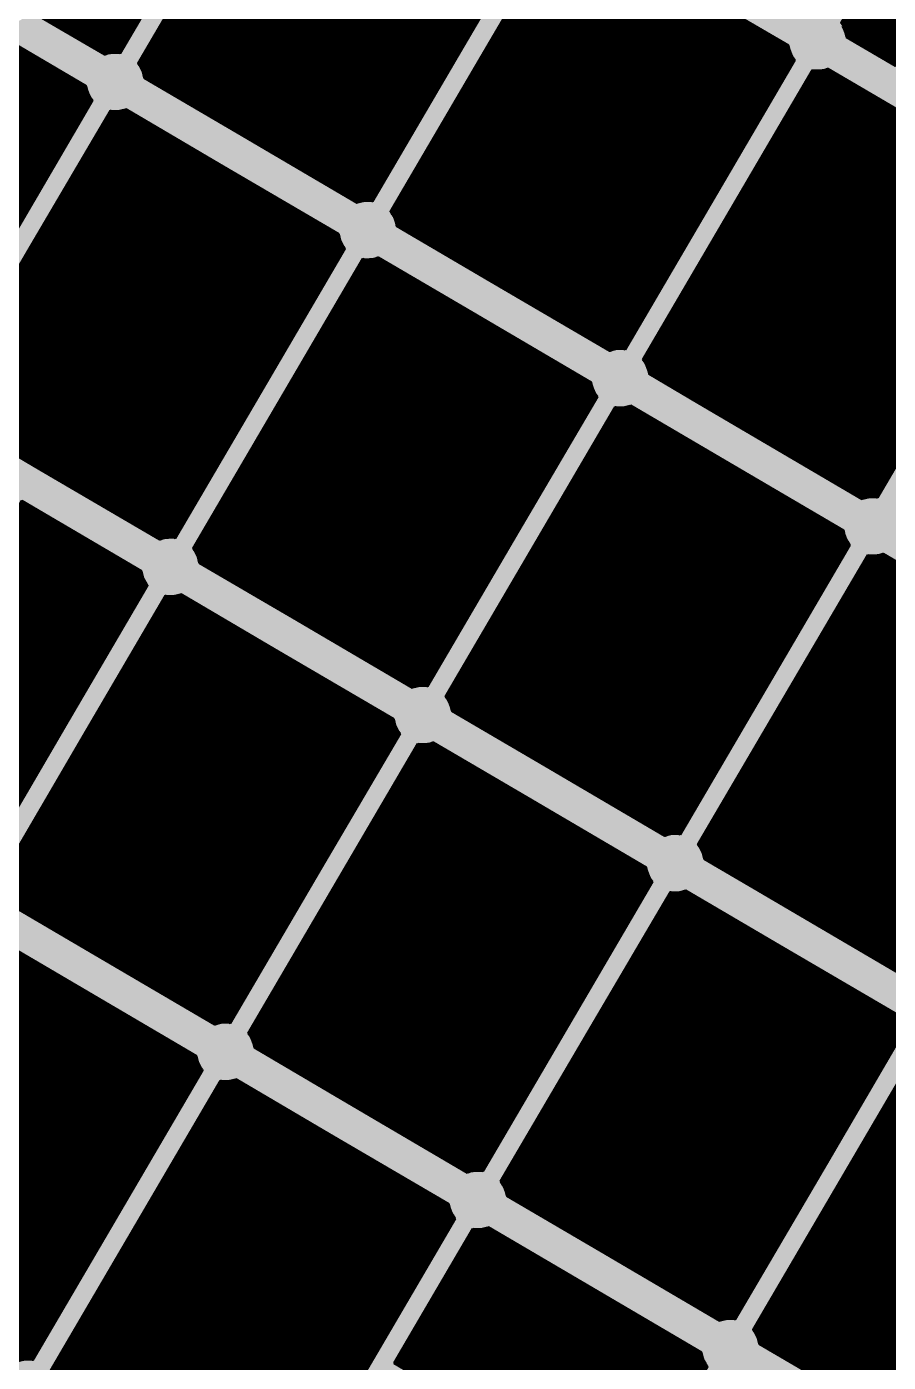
# Model space of a CAD drawing. Header units: metres. Extents: x 729569 to 733474, y 1423763 to 1426173.
# Drawn here: x 730063 to 730417, y 1424503 to 1425051 of the extents above; entities that cross this region are included whole.
import ezdxf

# ---------------------------------------------------------------- set-up
doc = ezdxf.new("R2010")
doc.units = ezdxf.units.M
for name, color, linetype in [('BOUNDARY', 7, 'Continuous'), ('GREEN_AREA', 7, 'Continuous'), ('PARCEL_BORDER', 7, 'Continuous'), ('PARCEL_L', 7, 'Continuous'), ('PARCEL_M', 7, 'Continuous')]:
    doc.layers.add(name, color=color, linetype=linetype)

msp = doc.modelspace()

# ---------------------------------------------------------------- hatches: boundary and pattern name
at = {"layer": 'BOUNDARY', "true_color": 0xdcdcdc}
h = msp.add_hatch(dxfattribs=at)
h.set_pattern_fill('SOLID')
h.paths.add_polyline_path([(731147.16, 1424721.86), (731256.16, 1424608.75), (731244.45, 1424320.13), (731216.28, 1423762.84), (731085.59, 1423834.2), (731085.45, 1423834.27), (731029.37, 1423862.74), (731029.22, 1423862.81), (730813.25, 1423963.61), (730747.11, 1423994.49), (730747.07, 1423994.51), (730733.5, 1424000.7), (730660.17, 1424039.15), (730617.42, 1424061.56), (730529.44, 1424109.24), (730310.18, 1424230.03), (730192.73, 1424303.57), (730172.54, 1424316.68), (730172.45, 1424316.74), (729875.07, 1424500.8), (729806.43, 1424543.45), (729687.49, 1424617.38), (729569.32, 1424690.82), (729612.42, 1424741.31), (729675.47, 1424785.2), (729675.56, 1424785.27), (729762.88, 1424849.07), (729816.98, 1424888.6), (729996.73, 1425019.9), (730119.82, 1425084.44), (730120.07, 1425084.58), (730266.65, 1425172.21), (730267.07, 1425172.49), (730267.45, 1425172.81), (730267.81, 1425173.17), (730268.12, 1425173.56), (730268.4, 1425173.98), (730268.63, 1425174.42), (730359.38, 1425372.62), (730359.55, 1425373.05), (730359.68, 1425373.49), (730359.77, 1425373.93), (730395.3, 1425601.1), (730395.35, 1425601.52), (730395.36, 1425601.94), (730395.34, 1425602.37), (730390.26, 1425652.75), (730458.22, 1425806.03), (730647.82, 1425710.72), (730656.83, 1425706.19), (730670.25, 1425699.44), (730680.5, 1425694.29), (730680.96, 1425694.09), (730681.44, 1425693.93), (730681.93, 1425693.82), (730682.43, 1425693.77), (730682.94, 1425693.76), (730683.44, 1425693.81), (730683.94, 1425693.9), (730684.42, 1425694.05), (730684.89, 1425694.24), (730685.33, 1425694.48), (730685.75, 1425694.77), (730686.14, 1425695.09), (730686.49, 1425695.45), (730686.81, 1425695.85), (730687.08, 1425696.27), (730728.18, 1425768.01), (730728.19, 1425768.02), (730769.13, 1425840.14), (730805.64, 1425904.46), (731213.98, 1425663.18), (731130.61, 1425526.56), (731130.37, 1425526.13), (731130.18, 1425525.67), (731130.04, 1425525.2), (731129.94, 1425524.72), (731129.89, 1425524.23), (731129.88, 1425523.74), (731129.93, 1425523.25), (731130.02, 1425522.76), (731130.16, 1425522.29), (731130.35, 1425521.83), (731130.58, 1425521.4), (731130.85, 1425520.99), (731131.17, 1425520.61), (731131.51, 1425520.26), (731131.9, 1425519.94), (731132.31, 1425519.67), (731180.61, 1425490.69), (731133.33, 1425350.71), (731133.22, 1425350.34), (731133.14, 1425349.98), (731105.49, 1425193.29), (731092.66, 1425120.94), (731092.59, 1425120.23), (731084.29, 1424870.04), (731084.29, 1424869.91), (731083.66, 1424789.99), (731083.68, 1424789.51), (731083.74, 1424789.03), (731083.86, 1424788.56), (731084.01, 1424788.11), (731084.21, 1424787.67), (731084.46, 1424787.25), (731084.74, 1424786.85), (731085.05, 1424786.49), (731147.16, 1424721.86), (731147.16, 1424721.86)])
at = {"layer": 'GREEN_AREA', "true_color": 0x96c896}
h = msp.add_hatch(dxfattribs=at)
h.set_pattern_fill('SOLID')
h.paths.add_polyline_path([(730468.05, 1425170.76), (730469.22, 1425170.77), (730470.39, 1425170.9), (730471.55, 1425171.14), (730472.67, 1425171.49), (730472.8, 1425171.55), (730560.17, 1425120.32), (730560.18, 1425120.18), (730560.43, 1425119.03), (730560.78, 1425117.9), (730561.24, 1425116.82), (730561.8, 1425115.79), (730562.47, 1425114.81), (730562.7, 1425114.53), (730539.91, 1425075.66), (730468.19, 1425117.71), (730419.52, 1425034.7), (730399.46, 1425046.46), (730399.44, 1425046.6), (730399.2, 1425047.76), (730398.85, 1425048.88), (730398.39, 1425049.96), (730397.82, 1425051), (730397.16, 1425051.97), (730396.93, 1425052.25), (730466.52, 1425170.93), (730466.87, 1425170.86), (730468.05, 1425170.76)])
h = msp.add_hatch(dxfattribs=at)
h.set_pattern_fill('SOLID')
h.paths.add_polyline_path([(730120.07, 1425084.58), (730132, 1425091.71), (730101.63, 1425039.92), (730101.27, 1425039.99), (730100.1, 1425040.09), (730098.92, 1425040.08), (730097.75, 1425039.95), (730096.6, 1425039.71), (730095.47, 1425039.36), (730095.35, 1425039.3), (730066.26, 1425056.36), (730119.82, 1425084.44), (730120.07, 1425084.58)])
h = msp.add_hatch(dxfattribs=at)
h.set_pattern_fill('SOLID')
h.paths.add_polyline_path([(730318.53, 1424908.44), (730318.51, 1424908.58), (730318.27, 1424909.73), (730317.92, 1424910.86), (730317.46, 1424911.94), (730316.89, 1424912.97), (730316.23, 1424913.95), (730316, 1424914.22), (730385.59, 1425032.91), (730385.94, 1425032.84), (730387.12, 1425032.74), (730388.29, 1425032.75), (730389.47, 1425032.88), (730390.62, 1425033.12), (730391.74, 1425033.47), (730391.87, 1425033.52), (730479.24, 1424982.29), (730479.26, 1424982.16), (730479.5, 1424981), (730479.85, 1424979.88), (730480.31, 1424978.8), (730480.88, 1424977.76), (730481.54, 1424976.79), (730481.77, 1424976.51), (730458.98, 1424937.63), (730387.26, 1424979.69), (730338.59, 1424896.68), (730318.53, 1424908.44)])
h = msp.add_hatch(dxfattribs=at)
h.set_pattern_fill('SOLID')
h.paths.add_polyline_path([(730409.71, 1424834.02), (730410.88, 1424834.03), (730412.05, 1424834.15), (730413.21, 1424834.4), (730414.33, 1424834.75), (730414.46, 1424834.8), (730501.83, 1424783.57), (730501.84, 1424783.44), (730502.08, 1424782.28), (730502.44, 1424781.16), (730502.9, 1424780.08), (730503.46, 1424779.04), (730504.13, 1424778.07), (730504.36, 1424777.79), (730481.57, 1424738.91), (730409.85, 1424780.97), (730361.17, 1424697.96), (730341.12, 1424709.72), (730341.1, 1424709.86), (730340.86, 1424711.01), (730340.51, 1424712.14), (730340.05, 1424713.22), (730339.48, 1424714.25), (730338.82, 1424715.22), (730338.58, 1424715.5), (730408.18, 1424834.19), (730408.53, 1424834.12), (730409.71, 1424834.02)])
h = msp.add_hatch(dxfattribs=at)
h.set_pattern_fill('SOLID')
h.paths.add_polyline_path([(730363.45, 1424512.29), (730363.1, 1424513.42), (730362.63, 1424514.5), (730362.07, 1424515.53), (730361.41, 1424516.5), (730361.17, 1424516.78), (730430.76, 1424635.47), (730431.12, 1424635.4), (730432.29, 1424635.3), (730433.47, 1424635.31), (730434.64, 1424635.43), (730435.79, 1424635.68), (730436.92, 1424636.03), (730437.05, 1424636.08), (730524.42, 1424584.85), (730524.43, 1424584.71), (730524.67, 1424583.56), (730525.02, 1424582.44), (730525.49, 1424581.35), (730526.05, 1424580.32), (730526.71, 1424579.35), (730526.95, 1424579.07), (730504.15, 1424540.19), (730432.43, 1424582.25), (730383.76, 1424499.24), (730363.7, 1424511), (730363.69, 1424511.14), (730363.45, 1424512.29)])
at = {"layer": 'PARCEL_L', "true_color": 0xffffc8}
h = msp.add_hatch(dxfattribs=at)
h.set_pattern_fill('SOLID')
h.paths.add_polyline_path([(730387.26, 1424979.69), (730458.98, 1424937.63), (730412.18, 1424857.83), (730411.82, 1424857.89), (730410.65, 1424858), (730409.47, 1424857.99), (730408.3, 1424857.86), (730407.15, 1424857.62), (730406.03, 1424857.27), (730405.9, 1424857.21), (730338.59, 1424896.68), (730387.26, 1424979.69)])
h = msp.add_hatch(dxfattribs=at)
h.set_pattern_fill('SOLID')
h.paths.add_polyline_path([(730409.85, 1424780.97), (730481.57, 1424738.91), (730434.77, 1424659.11), (730434.41, 1424659.17), (730433.24, 1424659.28), (730432.06, 1424659.27), (730430.89, 1424659.14), (730429.74, 1424658.9), (730428.61, 1424658.55), (730428.49, 1424658.49), (730361.17, 1424697.96), (730409.85, 1424780.97)])
h = msp.add_hatch(dxfattribs=at)
h.set_pattern_fill('SOLID')
h.paths.add_polyline_path([(730432.43, 1424582.25), (730504.15, 1424540.19), (730457.36, 1424460.39), (730457, 1424460.45), (730455.83, 1424460.56), (730454.65, 1424460.55), (730453.48, 1424460.42), (730452.33, 1424460.18), (730451.2, 1424459.83), (730451.07, 1424459.77), (730383.76, 1424499.24), (730432.43, 1424582.25)])
at = {"layer": 'PARCEL_M', "true_color": 0xc8dcff}
h = msp.add_hatch(dxfattribs=at)
h.set_pattern_fill('SOLID')
h.paths.add_polyline_path([(730188.99, 1425074.19), (730223.16, 1425132.45), (730272.21, 1425103.69), (730272.22, 1425103.55), (730272.46, 1425102.4), (730272.81, 1425101.27), (730273.28, 1425100.19), (730273.84, 1425099.16), (730274.5, 1425098.18), (730274.74, 1425097.9), (730242.45, 1425042.84), (730188.99, 1425074.19)])
h = msp.add_hatch(dxfattribs=at)
h.set_pattern_fill('SOLID')
h.paths.add_polyline_path([(730188.99, 1425074.19), (730149.81, 1425007.36), (730111.49, 1425029.83), (730111.48, 1425029.97), (730111.24, 1425031.13), (730110.89, 1425032.25), (730110.42, 1425033.33), (730109.86, 1425034.37), (730109.2, 1425035.34), (730108.96, 1425035.62), (730146.27, 1425099.24), (730188.99, 1425074.19)])
h = msp.add_hatch(dxfattribs=at)
h.set_pattern_fill('SOLID')
h.paths.add_polyline_path([(730292.51, 1425013.49), (730249.78, 1425038.54), (730282.07, 1425093.61), (730282.43, 1425093.54), (730283.6, 1425093.43), (730284.78, 1425093.45), (730285.95, 1425093.57), (730287.1, 1425093.81), (730288.22, 1425094.17), (730288.35, 1425094.22), (730326.67, 1425071.75), (730292.51, 1425013.49)])
h = msp.add_hatch(dxfattribs=at)
h.set_pattern_fill('SOLID')
h.paths.add_polyline_path([(730188.99, 1425074.19), (730242.45, 1425042.84), (730205.15, 1424979.22), (730204.79, 1424979.29), (730203.62, 1424979.39), (730202.44, 1424979.38), (730201.27, 1424979.25), (730200.12, 1424979.01), (730198.99, 1424978.66), (730198.86, 1424978.61), (730149.81, 1425007.36), (730188.99, 1425074.19)])
h = msp.add_hatch(dxfattribs=at)
h.set_pattern_fill('SOLID')
h.paths.add_polyline_path([(730292.51, 1425013.49), (730326.67, 1425071.75), (730375.72, 1425042.99), (730375.74, 1425042.85), (730375.98, 1425041.7), (730376.33, 1425040.58), (730376.79, 1425039.49), (730377.36, 1425038.46), (730378.02, 1425037.49), (730378.25, 1425037.21), (730345.97, 1424982.14), (730292.51, 1425013.49)])
h = msp.add_hatch(dxfattribs=at)
h.set_pattern_fill('SOLID')
h.paths.add_polyline_path([(730004.55, 1424996.86), (730027.53, 1425036.05), (730050.6, 1425048.15), (730087.76, 1425026.36), (730087.77, 1425026.22), (730088.01, 1425025.07), (730088.37, 1425023.95), (730088.83, 1425022.86), (730089.39, 1425021.83), (730090.06, 1425020.86), (730090.29, 1425020.58), (730058, 1424965.52), (730004.55, 1424996.86)])
h = msp.add_hatch(dxfattribs=at)
h.set_pattern_fill('SOLID')
h.paths.add_polyline_path([(730292.51, 1425013.49), (730253.33, 1424946.67), (730215.01, 1424969.14), (730215, 1424969.28), (730214.76, 1424970.43), (730214.4, 1424971.55), (730213.94, 1424972.64), (730213.38, 1424973.67), (730212.71, 1424974.64), (730212.48, 1424974.92), (730249.78, 1425038.54), (730292.51, 1425013.49)])
h = msp.add_hatch(dxfattribs=at)
h.set_pattern_fill('SOLID')
h.paths.add_polyline_path([(730108.06, 1424936.16), (730065.34, 1424961.22), (730097.62, 1425016.28), (730097.98, 1425016.21), (730099.15, 1425016.11), (730100.33, 1425016.12), (730101.5, 1425016.25), (730102.65, 1425016.49), (730103.78, 1425016.84), (730103.91, 1425016.89), (730142.23, 1424994.43), (730108.06, 1424936.16)])
h = msp.add_hatch(dxfattribs=at)
h.set_pattern_fill('SOLID')
h.paths.add_polyline_path([(730292.51, 1425013.49), (730345.97, 1424982.14), (730308.66, 1424918.52), (730308.31, 1424918.59), (730307.13, 1424918.7), (730305.96, 1424918.68), (730304.79, 1424918.56), (730303.63, 1424918.32), (730302.51, 1424917.96), (730302.38, 1424917.91), (730253.33, 1424946.67), (730292.51, 1425013.49)])
h = msp.add_hatch(dxfattribs=at)
h.set_pattern_fill('SOLID')
h.paths.add_polyline_path([(730108.06, 1424936.16), (730142.23, 1424994.43), (730191.28, 1424965.67), (730191.29, 1424965.53), (730191.53, 1424964.37), (730191.88, 1424963.25), (730192.35, 1424962.17), (730192.91, 1424961.13), (730193.57, 1424960.16), (730193.81, 1424959.88), (730161.52, 1424904.82), (730108.06, 1424936.16)])
h = msp.add_hatch(dxfattribs=at)
h.set_pattern_fill('SOLID')
h.paths.add_polyline_path([(730108.06, 1424936.16), (730068.89, 1424869.34), (730030.56, 1424891.81), (730030.55, 1424891.95), (730030.31, 1424893.1), (730029.96, 1424894.23), (730029.49, 1424895.31), (730028.93, 1424896.34), (730028.27, 1424897.32), (730028.03, 1424897.59), (730065.34, 1424961.22), (730108.06, 1424936.16)])
h = msp.add_hatch(dxfattribs=at)
h.set_pattern_fill('SOLID')
h.paths.add_polyline_path([(730211.58, 1424875.46), (730168.85, 1424900.52), (730201.14, 1424955.58), (730201.5, 1424955.51), (730202.67, 1424955.41), (730203.85, 1424955.42), (730205.02, 1424955.55), (730206.17, 1424955.79), (730207.29, 1424956.14), (730207.42, 1424956.2), (730245.74, 1424933.73), (730211.58, 1424875.46)])
h = msp.add_hatch(dxfattribs=at)
h.set_pattern_fill('SOLID')
h.paths.add_polyline_path([(730108.06, 1424936.16), (730161.52, 1424904.82), (730124.22, 1424841.2), (730123.86, 1424841.26), (730122.69, 1424841.37), (730121.51, 1424841.36), (730120.34, 1424841.23), (730119.19, 1424840.99), (730118.06, 1424840.64), (730117.93, 1424840.58), (730068.89, 1424869.34), (730108.06, 1424936.16)])
h = msp.add_hatch(dxfattribs=at)
h.set_pattern_fill('SOLID')
h.paths.add_polyline_path([(730211.58, 1424875.46), (730245.74, 1424933.73), (730294.79, 1424904.97), (730294.81, 1424904.83), (730295.05, 1424903.68), (730295.4, 1424902.55), (730295.86, 1424901.47), (730296.43, 1424900.44), (730297.09, 1424899.46), (730297.33, 1424899.18), (730265.04, 1424844.12), (730211.58, 1424875.46)])
h = msp.add_hatch(dxfattribs=at)
h.set_pattern_fill('SOLID')
h.paths.add_polyline_path([(730211.58, 1424875.46), (730172.4, 1424808.64), (730134.08, 1424831.11), (730134.07, 1424831.25), (730133.83, 1424832.41), (730133.47, 1424833.53), (730133.01, 1424834.61), (730132.45, 1424835.65), (730131.78, 1424836.62), (730131.55, 1424836.9), (730168.85, 1424900.52), (730211.58, 1424875.46)])
h = msp.add_hatch(dxfattribs=at)
h.set_pattern_fill('SOLID')
h.paths.add_polyline_path([(730315.1, 1424814.77), (730272.37, 1424839.82), (730304.66, 1424894.89), (730305.01, 1424894.82), (730306.19, 1424894.71), (730307.37, 1424894.73), (730308.54, 1424894.85), (730309.69, 1424895.09), (730310.81, 1424895.45), (730310.94, 1424895.5), (730349.26, 1424873.03), (730315.1, 1424814.77)])
h = msp.add_hatch(dxfattribs=at)
h.set_pattern_fill('SOLID')
h.paths.add_polyline_path([(730211.58, 1424875.46), (730265.04, 1424844.12), (730227.73, 1424780.5), (730227.38, 1424780.57), (730226.2, 1424780.67), (730225.03, 1424780.66), (730223.86, 1424780.53), (730222.7, 1424780.29), (730221.58, 1424779.94), (730221.45, 1424779.89), (730172.4, 1424808.64), (730211.58, 1424875.46)])
h = msp.add_hatch(dxfattribs=at)
h.set_pattern_fill('SOLID')
h.paths.add_polyline_path([(730315.1, 1424814.77), (730349.26, 1424873.03), (730398.31, 1424844.27), (730398.33, 1424844.13), (730398.57, 1424842.98), (730398.92, 1424841.86), (730399.38, 1424840.77), (730399.95, 1424839.74), (730400.61, 1424838.77), (730400.84, 1424838.49), (730368.56, 1424783.42), (730315.1, 1424814.77)])
h = msp.add_hatch(dxfattribs=at)
h.set_pattern_fill('SOLID')
h.paths.add_polyline_path([(730027.14, 1424798.14), (730061.3, 1424856.4), (730110.35, 1424827.64), (730110.36, 1424827.5), (730110.6, 1424826.35), (730110.95, 1424825.23), (730111.42, 1424824.14), (730111.98, 1424823.11), (730112.64, 1424822.14), (730112.88, 1424821.86), (730080.59, 1424766.79), (730027.14, 1424798.14)])
h = msp.add_hatch(dxfattribs=at)
h.set_pattern_fill('SOLID')
h.paths.add_polyline_path([(730315.1, 1424814.77), (730275.92, 1424747.95), (730237.6, 1424770.42), (730237.58, 1424770.56), (730237.34, 1424771.71), (730236.99, 1424772.83), (730236.53, 1424773.92), (730235.96, 1424774.95), (730235.3, 1424775.92), (730235.07, 1424776.2), (730272.37, 1424839.82), (730315.1, 1424814.77)])
h = msp.add_hatch(dxfattribs=at)
h.set_pattern_fill('SOLID')
h.paths.add_polyline_path([(730130.65, 1424737.44), (730087.92, 1424762.5), (730120.21, 1424817.56), (730120.57, 1424817.49), (730121.74, 1424817.39), (730122.92, 1424817.4), (730124.09, 1424817.53), (730125.24, 1424817.77), (730126.37, 1424818.12), (730126.49, 1424818.17), (730164.82, 1424795.7), (730130.65, 1424737.44)])
h = msp.add_hatch(dxfattribs=at)
h.set_pattern_fill('SOLID')
h.paths.add_polyline_path([(730315.1, 1424814.77), (730368.56, 1424783.42), (730331.25, 1424719.8), (730330.9, 1424719.87), (730329.72, 1424719.97), (730328.54, 1424719.96), (730327.37, 1424719.84), (730326.22, 1424719.6), (730325.1, 1424719.24), (730324.97, 1424719.19), (730275.92, 1424747.95), (730315.1, 1424814.77)])
h = msp.add_hatch(dxfattribs=at)
h.set_pattern_fill('SOLID')
h.paths.add_polyline_path([(730027.14, 1424798.14), (730080.59, 1424766.79), (730043.29, 1424703.17), (730042.93, 1424703.24), (730041.76, 1424703.35), (730040.58, 1424703.33), (730039.41, 1424703.21), (730038.26, 1424702.97), (730037.13, 1424702.61), (730037, 1424702.56), (729987.96, 1424731.32), (730027.14, 1424798.14)])
h = msp.add_hatch(dxfattribs=at)
h.set_pattern_fill('SOLID')
h.paths.add_polyline_path([(730130.65, 1424737.44), (730164.82, 1424795.7), (730213.86, 1424766.95), (730213.88, 1424766.81), (730214.12, 1424765.65), (730214.47, 1424764.53), (730214.93, 1424763.45), (730215.5, 1424762.41), (730216.16, 1424761.44), (730216.4, 1424761.16), (730184.11, 1424706.1), (730130.65, 1424737.44)])
h = msp.add_hatch(dxfattribs=at)
h.set_pattern_fill('SOLID')
h.paths.add_polyline_path([(730130.65, 1424737.44), (730091.47, 1424670.62), (730053.15, 1424693.09), (730053.14, 1424693.23), (730052.9, 1424694.38), (730052.54, 1424695.51), (730052.08, 1424696.59), (730051.52, 1424697.62), (730050.85, 1424698.6), (730050.62, 1424698.87), (730087.92, 1424762.5), (730130.65, 1424737.44)])
h = msp.add_hatch(dxfattribs=at)
h.set_pattern_fill('SOLID')
h.paths.add_polyline_path([(730234.17, 1424676.74), (730191.44, 1424701.8), (730223.73, 1424756.86), (730224.09, 1424756.79), (730225.26, 1424756.69), (730226.44, 1424756.7), (730227.61, 1424756.83), (730228.76, 1424757.07), (730229.88, 1424757.42), (730230.01, 1424757.48), (730268.33, 1424735.01), (730234.17, 1424676.74)])
h = msp.add_hatch(dxfattribs=at)
h.set_pattern_fill('SOLID')
h.paths.add_polyline_path([(730130.65, 1424737.44), (730184.11, 1424706.1), (730146.81, 1424642.48), (730146.45, 1424642.54), (730145.28, 1424642.65), (730144.1, 1424642.64), (730142.93, 1424642.51), (730141.77, 1424642.27), (730140.65, 1424641.92), (730140.52, 1424641.86), (730091.47, 1424670.62), (730130.65, 1424737.44)])
h = msp.add_hatch(dxfattribs=at)
h.set_pattern_fill('SOLID')
h.paths.add_polyline_path([(730234.17, 1424676.74), (730268.33, 1424735.01), (730317.38, 1424706.25), (730317.4, 1424706.11), (730317.64, 1424704.96), (730317.99, 1424703.83), (730318.45, 1424702.75), (730319.02, 1424701.72), (730319.68, 1424700.74), (730319.91, 1424700.46), (730287.63, 1424645.4), (730234.17, 1424676.74)])
h = msp.add_hatch(dxfattribs=at)
h.set_pattern_fill('SOLID')
h.paths.add_polyline_path([(730234.17, 1424676.74), (730194.99, 1424609.92), (730156.67, 1424632.39), (730156.65, 1424632.53), (730156.41, 1424633.69), (730156.06, 1424634.81), (730155.6, 1424635.89), (730155.03, 1424636.93), (730154.37, 1424637.9), (730154.14, 1424638.18), (730191.44, 1424701.8), (730234.17, 1424676.74)])
h = msp.add_hatch(dxfattribs=at)
h.set_pattern_fill('SOLID')
h.paths.add_polyline_path([(730337.69, 1424616.05), (730294.96, 1424641.1), (730327.25, 1424696.16), (730327.6, 1424696.1), (730328.78, 1424695.99), (730329.95, 1424696), (730331.12, 1424696.13), (730332.28, 1424696.37), (730333.4, 1424696.72), (730333.53, 1424696.78), (730371.85, 1424674.31), (730337.69, 1424616.05)])
h = msp.add_hatch(dxfattribs=at)
h.set_pattern_fill('SOLID')
h.paths.add_polyline_path([(730049.72, 1424599.42), (730006.99, 1424624.47), (730039.28, 1424679.54), (730039.64, 1424679.47), (730040.81, 1424679.36), (730041.99, 1424679.38), (730043.16, 1424679.5), (730044.31, 1424679.74), (730045.44, 1424680.1), (730045.57, 1424680.15), (730083.89, 1424657.68), (730049.72, 1424599.42)])
h = msp.add_hatch(dxfattribs=at)
h.set_pattern_fill('SOLID')
h.paths.add_polyline_path([(730234.17, 1424676.74), (730287.63, 1424645.4), (730250.32, 1424581.78), (730249.97, 1424581.85), (730248.79, 1424581.95), (730247.62, 1424581.94), (730246.44, 1424581.81), (730245.29, 1424581.57), (730244.17, 1424581.22), (730244.04, 1424581.16), (730194.99, 1424609.92), (730234.17, 1424676.74)])
h = msp.add_hatch(dxfattribs=at)
h.set_pattern_fill('SOLID')
h.paths.add_polyline_path([(730337.69, 1424616.05), (730371.85, 1424674.31), (730420.9, 1424645.55), (730420.91, 1424645.41), (730421.15, 1424644.26), (730421.51, 1424643.14), (730421.97, 1424642.05), (730422.53, 1424641.02), (730423.2, 1424640.05), (730423.43, 1424639.77), (730391.14, 1424584.7), (730337.69, 1424616.05)])
h = msp.add_hatch(dxfattribs=at)
h.set_pattern_fill('SOLID')
h.paths.add_polyline_path([(730049.72, 1424599.42), (730083.89, 1424657.68), (730132.93, 1424628.92), (730132.95, 1424628.78), (730133.19, 1424627.63), (730133.54, 1424626.51), (730134, 1424625.42), (730134.57, 1424624.39), (730135.23, 1424623.42), (730135.47, 1424623.14), (730103.18, 1424568.07), (730049.72, 1424599.42)])
h = msp.add_hatch(dxfattribs=at)
h.set_pattern_fill('SOLID')
h.paths.add_polyline_path([(730337.69, 1424616.05), (730298.51, 1424549.23), (730260.19, 1424571.7), (730260.17, 1424571.84), (730259.93, 1424572.99), (730259.58, 1424574.11), (730259.12, 1424575.2), (730258.55, 1424576.23), (730257.89, 1424577.2), (730257.66, 1424577.48), (730294.96, 1424641.1), (730337.69, 1424616.05)])
h = msp.add_hatch(dxfattribs=at)
h.set_pattern_fill('SOLID')
h.paths.add_polyline_path([(730153.24, 1424538.72), (730110.51, 1424563.77), (730142.8, 1424618.84), (730143.16, 1424618.77), (730144.33, 1424618.67), (730145.51, 1424618.68), (730146.68, 1424618.81), (730147.83, 1424619.05), (730148.95, 1424619.4), (730149.08, 1424619.45), (730187.4, 1424596.98), (730153.24, 1424538.72)])
h = msp.add_hatch(dxfattribs=at)
h.set_pattern_fill('SOLID')
h.paths.add_polyline_path([(730337.69, 1424616.05), (730391.14, 1424584.7), (730353.84, 1424521.08), (730353.48, 1424521.15), (730352.31, 1424521.25), (730351.13, 1424521.24), (730349.96, 1424521.12), (730348.81, 1424520.88), (730347.69, 1424520.52), (730347.56, 1424520.47), (730298.51, 1424549.23), (730337.69, 1424616.05)])
h = msp.add_hatch(dxfattribs=at)
h.set_pattern_fill('SOLID')
h.paths.add_polyline_path([(730049.72, 1424599.42), (730103.18, 1424568.07), (730065.88, 1424504.45), (730065.52, 1424504.52), (730064.35, 1424504.63), (730063.17, 1424504.61), (730062, 1424504.49), (730060.84, 1424504.25), (730059.72, 1424503.89), (730059.59, 1424503.84), (730010.54, 1424532.6), (730049.72, 1424599.42)])
h = msp.add_hatch(dxfattribs=at)
h.set_pattern_fill('SOLID')
h.paths.add_polyline_path([(730153.24, 1424538.72), (730187.4, 1424596.98), (730236.45, 1424568.23), (730236.47, 1424568.09), (730236.71, 1424566.93), (730237.06, 1424565.81), (730237.52, 1424564.73), (730238.09, 1424563.69), (730238.75, 1424562.72), (730238.98, 1424562.44), (730206.7, 1424507.38), (730153.24, 1424538.72)])
h = msp.add_hatch(dxfattribs=at)
h.set_pattern_fill('SOLID')
h.paths.add_polyline_path([(730153.24, 1424538.72), (730114.06, 1424471.9), (730075.74, 1424494.37), (730075.73, 1424494.51), (730075.48, 1424495.66), (730075.13, 1424496.79), (730074.67, 1424497.87), (730074.11, 1424498.9), (730073.44, 1424499.88), (730073.21, 1424500.15), (730110.51, 1424563.77), (730153.24, 1424538.72)])
h = msp.add_hatch(dxfattribs=at)
h.set_pattern_fill('SOLID')
h.paths.add_polyline_path([(730256.76, 1424478.02), (730214.03, 1424503.08), (730246.32, 1424558.14), (730246.67, 1424558.07), (730247.85, 1424557.97), (730249.02, 1424557.98), (730250.19, 1424558.11), (730251.35, 1424558.35), (730252.47, 1424558.7), (730252.6, 1424558.76), (730290.92, 1424536.29), (730256.76, 1424478.02)])
h = msp.add_hatch(dxfattribs=at)
h.set_pattern_fill('SOLID')
h.paths.add_polyline_path([(730153.24, 1424538.72), (730206.7, 1424507.38), (730169.39, 1424443.76), (730169.04, 1424443.82), (730167.86, 1424443.93), (730166.69, 1424443.92), (730165.51, 1424443.79), (730164.36, 1424443.55), (730163.24, 1424443.2), (730163.11, 1424443.14), (730114.06, 1424471.9), (730153.24, 1424538.72)])
h = msp.add_hatch(dxfattribs=at)
h.set_pattern_fill('SOLID')
h.paths.add_polyline_path([(730256.76, 1424478.02), (730290.92, 1424536.29), (730339.97, 1424507.53), (730339.98, 1424507.39), (730340.23, 1424506.24), (730340.58, 1424505.11), (730341.04, 1424504.03), (730341.6, 1424503), (730342.27, 1424502.02), (730342.5, 1424501.74), (730310.21, 1424446.68), (730256.76, 1424478.02)])

# ---------------------------------------------------------------- linework, layer by layer
at = {"layer": 'PARCEL_BORDER', "lineweight": 50, "true_color": 0x323232}
for points in [[(730188.99, 1425074.19), (730223.16, 1425132.45), (730272.21, 1425103.69), (730272.22, 1425103.55), (730272.46, 1425102.4), (730272.81, 1425101.27), (730273.28, 1425100.19), (730273.84, 1425099.16), (730274.5, 1425098.18), (730274.74, 1425097.9), (730242.45, 1425042.84), (730188.99, 1425074.19)], [(730188.99, 1425074.19), (730149.81, 1425007.36), (730111.49, 1425029.83), (730111.48, 1425029.97), (730111.24, 1425031.13), (730110.89, 1425032.25), (730110.42, 1425033.33), (730109.86, 1425034.37), (730109.2, 1425035.34), (730108.96, 1425035.62), (730146.27, 1425099.24), (730188.99, 1425074.19)], [(730292.51, 1425013.49), (730249.78, 1425038.54), (730282.07, 1425093.61), (730282.43, 1425093.54), (730283.6, 1425093.43), (730284.78, 1425093.45), (730285.95, 1425093.57), (730287.1, 1425093.81), (730288.22, 1425094.17), (730288.35, 1425094.22), (730326.67, 1425071.75), (730292.51, 1425013.49)], [(730188.99, 1425074.19), (730242.45, 1425042.84), (730205.15, 1424979.22), (730204.79, 1424979.29), (730203.62, 1424979.39), (730202.44, 1424979.38), (730201.27, 1424979.25), (730200.12, 1424979.01), (730198.99, 1424978.66), (730198.86, 1424978.61), (730149.81, 1425007.36), (730188.99, 1425074.19)], [(730292.51, 1425013.49), (730326.67, 1425071.75), (730375.72, 1425042.99), (730375.74, 1425042.85), (730375.98, 1425041.7), (730376.33, 1425040.58), (730376.79, 1425039.49), (730377.36, 1425038.46), (730378.02, 1425037.49), (730378.25, 1425037.21), (730345.97, 1424982.14), (730292.51, 1425013.49)], [(730004.55, 1424996.86), (730027.53, 1425036.05), (730050.6, 1425048.15), (730087.76, 1425026.36), (730087.77, 1425026.22), (730088.01, 1425025.07), (730088.37, 1425023.95), (730088.83, 1425022.86), (730089.39, 1425021.83), (730090.06, 1425020.86), (730090.29, 1425020.58), (730058, 1424965.52), (730004.55, 1424996.86)], [(730292.51, 1425013.49), (730253.33, 1424946.67), (730215.01, 1424969.14), (730215, 1424969.28), (730214.76, 1424970.43), (730214.4, 1424971.55), (730213.94, 1424972.64), (730213.38, 1424973.67), (730212.71, 1424974.64), (730212.48, 1424974.92), (730249.78, 1425038.54), (730292.51, 1425013.49)], [(730108.06, 1424936.16), (730065.34, 1424961.22), (730097.62, 1425016.28), (730097.98, 1425016.21), (730099.15, 1425016.11), (730100.33, 1425016.12), (730101.5, 1425016.25), (730102.65, 1425016.49), (730103.78, 1425016.84), (730103.91, 1425016.89), (730142.23, 1424994.43), (730108.06, 1424936.16)], [(730292.51, 1425013.49), (730345.97, 1424982.14), (730308.66, 1424918.52), (730308.31, 1424918.59), (730307.13, 1424918.7), (730305.96, 1424918.68), (730304.79, 1424918.56), (730303.63, 1424918.32), (730302.51, 1424917.96), (730302.38, 1424917.91), (730253.33, 1424946.67), (730292.51, 1425013.49)], [(730108.06, 1424936.16), (730142.23, 1424994.43), (730191.28, 1424965.67), (730191.29, 1424965.53), (730191.53, 1424964.37), (730191.88, 1424963.25), (730192.35, 1424962.17), (730192.91, 1424961.13), (730193.57, 1424960.16), (730193.81, 1424959.88), (730161.52, 1424904.82), (730108.06, 1424936.16)], [(730387.26, 1424979.69), (730458.98, 1424937.63), (730412.18, 1424857.83), (730411.82, 1424857.89), (730410.65, 1424858), (730409.47, 1424857.99), (730408.3, 1424857.86), (730407.15, 1424857.62), (730406.03, 1424857.27), (730405.9, 1424857.21), (730338.59, 1424896.68), (730387.26, 1424979.69)], [(730108.06, 1424936.16), (730068.89, 1424869.34), (730030.56, 1424891.81), (730030.55, 1424891.95), (730030.31, 1424893.1), (730029.96, 1424894.23), (730029.49, 1424895.31), (730028.93, 1424896.34), (730028.27, 1424897.32), (730028.03, 1424897.59), (730065.34, 1424961.22), (730108.06, 1424936.16)], [(730211.58, 1424875.46), (730168.85, 1424900.52), (730201.14, 1424955.58), (730201.5, 1424955.51), (730202.67, 1424955.41), (730203.85, 1424955.42), (730205.02, 1424955.55), (730206.17, 1424955.79), (730207.29, 1424956.14), (730207.42, 1424956.2), (730245.74, 1424933.73), (730211.58, 1424875.46)], [(730108.06, 1424936.16), (730161.52, 1424904.82), (730124.22, 1424841.2), (730123.86, 1424841.26), (730122.69, 1424841.37), (730121.51, 1424841.36), (730120.34, 1424841.23), (730119.19, 1424840.99), (730118.06, 1424840.64), (730117.93, 1424840.58), (730068.89, 1424869.34), (730108.06, 1424936.16)], [(730211.58, 1424875.46), (730245.74, 1424933.73), (730294.79, 1424904.97), (730294.81, 1424904.83), (730295.05, 1424903.68), (730295.4, 1424902.55), (730295.86, 1424901.47), (730296.43, 1424900.44), (730297.09, 1424899.46), (730297.33, 1424899.18), (730265.04, 1424844.12), (730211.58, 1424875.46)], [(730211.58, 1424875.46), (730172.4, 1424808.64), (730134.08, 1424831.11), (730134.07, 1424831.25), (730133.83, 1424832.41), (730133.47, 1424833.53), (730133.01, 1424834.61), (730132.45, 1424835.65), (730131.78, 1424836.62), (730131.55, 1424836.9), (730168.85, 1424900.52), (730211.58, 1424875.46)], [(730315.1, 1424814.77), (730272.37, 1424839.82), (730304.66, 1424894.89), (730305.01, 1424894.82), (730306.19, 1424894.71), (730307.37, 1424894.73), (730308.54, 1424894.85), (730309.69, 1424895.09), (730310.81, 1424895.45), (730310.94, 1424895.5), (730349.26, 1424873.03), (730315.1, 1424814.77)], [(730211.58, 1424875.46), (730265.04, 1424844.12), (730227.73, 1424780.5), (730227.38, 1424780.57), (730226.2, 1424780.67), (730225.03, 1424780.66), (730223.86, 1424780.53), (730222.7, 1424780.29), (730221.58, 1424779.94), (730221.45, 1424779.89), (730172.4, 1424808.64), (730211.58, 1424875.46)], [(730315.1, 1424814.77), (730349.26, 1424873.03), (730398.31, 1424844.27), (730398.33, 1424844.13), (730398.57, 1424842.98), (730398.92, 1424841.86), (730399.38, 1424840.77), (730399.95, 1424839.74), (730400.61, 1424838.77), (730400.84, 1424838.49), (730368.56, 1424783.42), (730315.1, 1424814.77)], [(730027.14, 1424798.14), (730061.3, 1424856.4), (730110.35, 1424827.64), (730110.36, 1424827.5), (730110.6, 1424826.35), (730110.95, 1424825.23), (730111.42, 1424824.14), (730111.98, 1424823.11), (730112.64, 1424822.14), (730112.88, 1424821.86), (730080.59, 1424766.79), (730027.14, 1424798.14)], [(730315.1, 1424814.77), (730275.92, 1424747.95), (730237.6, 1424770.42), (730237.58, 1424770.56), (730237.34, 1424771.71), (730236.99, 1424772.83), (730236.53, 1424773.92), (730235.96, 1424774.95), (730235.3, 1424775.92), (730235.07, 1424776.2), (730272.37, 1424839.82), (730315.1, 1424814.77)], [(730130.65, 1424737.44), (730087.92, 1424762.5), (730120.21, 1424817.56), (730120.57, 1424817.49), (730121.74, 1424817.39), (730122.92, 1424817.4), (730124.09, 1424817.53), (730125.24, 1424817.77), (730126.37, 1424818.12), (730126.49, 1424818.17), (730164.82, 1424795.7), (730130.65, 1424737.44)], [(730315.1, 1424814.77), (730368.56, 1424783.42), (730331.25, 1424719.8), (730330.9, 1424719.87), (730329.72, 1424719.97), (730328.54, 1424719.96), (730327.37, 1424719.84), (730326.22, 1424719.6), (730325.1, 1424719.24), (730324.97, 1424719.19), (730275.92, 1424747.95), (730315.1, 1424814.77)], [(730027.14, 1424798.14), (730080.59, 1424766.79), (730043.29, 1424703.17), (730042.93, 1424703.24), (730041.76, 1424703.35), (730040.58, 1424703.33), (730039.41, 1424703.21), (730038.26, 1424702.97), (730037.13, 1424702.61), (730037, 1424702.56), (729987.96, 1424731.32), (730027.14, 1424798.14)], [(730130.65, 1424737.44), (730164.82, 1424795.7), (730213.86, 1424766.95), (730213.88, 1424766.81), (730214.12, 1424765.65), (730214.47, 1424764.53), (730214.93, 1424763.45), (730215.5, 1424762.41), (730216.16, 1424761.44), (730216.4, 1424761.16), (730184.11, 1424706.1), (730130.65, 1424737.44)], [(730409.85, 1424780.97), (730481.57, 1424738.91), (730434.77, 1424659.11), (730434.41, 1424659.17), (730433.24, 1424659.28), (730432.06, 1424659.27), (730430.89, 1424659.14), (730429.74, 1424658.9), (730428.61, 1424658.55), (730428.49, 1424658.49), (730361.17, 1424697.96), (730409.85, 1424780.97)], [(730130.65, 1424737.44), (730091.47, 1424670.62), (730053.15, 1424693.09), (730053.14, 1424693.23), (730052.9, 1424694.38), (730052.54, 1424695.51), (730052.08, 1424696.59), (730051.52, 1424697.62), (730050.85, 1424698.6), (730050.62, 1424698.87), (730087.92, 1424762.5), (730130.65, 1424737.44)], [(730234.17, 1424676.74), (730191.44, 1424701.8), (730223.73, 1424756.86), (730224.09, 1424756.79), (730225.26, 1424756.69), (730226.44, 1424756.7), (730227.61, 1424756.83), (730228.76, 1424757.07), (730229.88, 1424757.42), (730230.01, 1424757.48), (730268.33, 1424735.01), (730234.17, 1424676.74)], [(730130.65, 1424737.44), (730184.11, 1424706.1), (730146.81, 1424642.48), (730146.45, 1424642.54), (730145.28, 1424642.65), (730144.1, 1424642.64), (730142.93, 1424642.51), (730141.77, 1424642.27), (730140.65, 1424641.92), (730140.52, 1424641.86), (730091.47, 1424670.62), (730130.65, 1424737.44)], [(730234.17, 1424676.74), (730268.33, 1424735.01), (730317.38, 1424706.25), (730317.4, 1424706.11), (730317.64, 1424704.96), (730317.99, 1424703.83), (730318.45, 1424702.75), (730319.02, 1424701.72), (730319.68, 1424700.74), (730319.91, 1424700.46), (730287.63, 1424645.4), (730234.17, 1424676.74)], [(730234.17, 1424676.74), (730194.99, 1424609.92), (730156.67, 1424632.39), (730156.65, 1424632.53), (730156.41, 1424633.69), (730156.06, 1424634.81), (730155.6, 1424635.89), (730155.03, 1424636.93), (730154.37, 1424637.9), (730154.14, 1424638.18), (730191.44, 1424701.8), (730234.17, 1424676.74)], [(730337.69, 1424616.05), (730294.96, 1424641.1), (730327.25, 1424696.16), (730327.6, 1424696.1), (730328.78, 1424695.99), (730329.95, 1424696), (730331.12, 1424696.13), (730332.28, 1424696.37), (730333.4, 1424696.72), (730333.53, 1424696.78), (730371.85, 1424674.31), (730337.69, 1424616.05)], [(730049.72, 1424599.42), (730006.99, 1424624.47), (730039.28, 1424679.54), (730039.64, 1424679.47), (730040.81, 1424679.36), (730041.99, 1424679.38), (730043.16, 1424679.5), (730044.31, 1424679.74), (730045.44, 1424680.1), (730045.57, 1424680.15), (730083.89, 1424657.68), (730049.72, 1424599.42)], [(730234.17, 1424676.74), (730287.63, 1424645.4), (730250.32, 1424581.78), (730249.97, 1424581.85), (730248.79, 1424581.95), (730247.62, 1424581.94), (730246.44, 1424581.81), (730245.29, 1424581.57), (730244.17, 1424581.22), (730244.04, 1424581.16), (730194.99, 1424609.92), (730234.17, 1424676.74)], [(730337.69, 1424616.05), (730371.85, 1424674.31), (730420.9, 1424645.55), (730420.91, 1424645.41), (730421.15, 1424644.26), (730421.51, 1424643.14), (730421.97, 1424642.05), (730422.53, 1424641.02), (730423.2, 1424640.05), (730423.43, 1424639.77), (730391.14, 1424584.7), (730337.69, 1424616.05)], [(730049.72, 1424599.42), (730083.89, 1424657.68), (730132.93, 1424628.92), (730132.95, 1424628.78), (730133.19, 1424627.63), (730133.54, 1424626.51), (730134, 1424625.42), (730134.57, 1424624.39), (730135.23, 1424623.42), (730135.47, 1424623.14), (730103.18, 1424568.07), (730049.72, 1424599.42)], [(730337.69, 1424616.05), (730298.51, 1424549.23), (730260.19, 1424571.7), (730260.17, 1424571.84), (730259.93, 1424572.99), (730259.58, 1424574.11), (730259.12, 1424575.2), (730258.55, 1424576.23), (730257.89, 1424577.2), (730257.66, 1424577.48), (730294.96, 1424641.1), (730337.69, 1424616.05)], [(730153.24, 1424538.72), (730110.51, 1424563.77), (730142.8, 1424618.84), (730143.16, 1424618.77), (730144.33, 1424618.67), (730145.51, 1424618.68), (730146.68, 1424618.81), (730147.83, 1424619.05), (730148.95, 1424619.4), (730149.08, 1424619.45), (730187.4, 1424596.98), (730153.24, 1424538.72)], [(730337.69, 1424616.05), (730391.14, 1424584.7), (730353.84, 1424521.08), (730353.48, 1424521.15), (730352.31, 1424521.25), (730351.13, 1424521.24), (730349.96, 1424521.12), (730348.81, 1424520.88), (730347.69, 1424520.52), (730347.56, 1424520.47), (730298.51, 1424549.23), (730337.69, 1424616.05)], [(730049.72, 1424599.42), (730103.18, 1424568.07), (730065.88, 1424504.45), (730065.52, 1424504.52), (730064.35, 1424504.63), (730063.17, 1424504.61), (730062, 1424504.49), (730060.84, 1424504.25), (730059.72, 1424503.89), (730059.59, 1424503.84), (730010.54, 1424532.6), (730049.72, 1424599.42)], [(730153.24, 1424538.72), (730187.4, 1424596.98), (730236.45, 1424568.23), (730236.47, 1424568.09), (730236.71, 1424566.93), (730237.06, 1424565.81), (730237.52, 1424564.73), (730238.09, 1424563.69), (730238.75, 1424562.72), (730238.98, 1424562.44), (730206.7, 1424507.38), (730153.24, 1424538.72)], [(730432.43, 1424582.25), (730504.15, 1424540.19), (730457.36, 1424460.39), (730457, 1424460.45), (730455.83, 1424460.56), (730454.65, 1424460.55), (730453.48, 1424460.42), (730452.33, 1424460.18), (730451.2, 1424459.83), (730451.07, 1424459.77), (730383.76, 1424499.24), (730432.43, 1424582.25)], [(730153.24, 1424538.72), (730114.06, 1424471.9), (730075.74, 1424494.37), (730075.73, 1424494.51), (730075.48, 1424495.66), (730075.13, 1424496.79), (730074.67, 1424497.87), (730074.11, 1424498.9), (730073.44, 1424499.88), (730073.21, 1424500.15), (730110.51, 1424563.77), (730153.24, 1424538.72)], [(730256.76, 1424478.02), (730214.03, 1424503.08), (730246.32, 1424558.14), (730246.67, 1424558.07), (730247.85, 1424557.97), (730249.02, 1424557.98), (730250.19, 1424558.11), (730251.35, 1424558.35), (730252.47, 1424558.7), (730252.6, 1424558.76), (730290.92, 1424536.29), (730256.76, 1424478.02)], [(730153.24, 1424538.72), (730206.7, 1424507.38), (730169.39, 1424443.76), (730169.04, 1424443.82), (730167.86, 1424443.93), (730166.69, 1424443.92), (730165.51, 1424443.79), (730164.36, 1424443.55), (730163.24, 1424443.2), (730163.11, 1424443.14), (730114.06, 1424471.9), (730153.24, 1424538.72)], [(730256.76, 1424478.02), (730290.92, 1424536.29), (730339.97, 1424507.53), (730339.98, 1424507.39), (730340.23, 1424506.24), (730340.58, 1424505.11), (730341.04, 1424504.03), (730341.6, 1424503), (730342.27, 1424502.02), (730342.5, 1424501.74), (730310.21, 1424446.68), (730256.76, 1424478.02)]]:
    msp.add_lwpolyline(points, close=True, dxfattribs=at)
at = {"layer": 'PARCEL_BORDER', "lineweight": 50, "true_color": 0x326432}
for points in [[(730468.19, 1425117.71), (730419.52, 1425034.7), (730399.46, 1425046.46), (730399.44, 1425046.6), (730399.2, 1425047.76), (730398.85, 1425048.88), (730398.39, 1425049.96), (730397.82, 1425051)], [(730458.98, 1424937.63), (730387.26, 1424979.69), (730338.59, 1424896.68), (730318.53, 1424908.44), (730318.53, 1424908.44), (730318.51, 1424908.58), (730318.27, 1424909.73), (730317.92, 1424910.86), (730317.46, 1424911.94), (730316.89, 1424912.97), (730316.23, 1424913.95), (730316, 1424914.22), (730385.59, 1425032.91), (730385.94, 1425032.84), (730387.12, 1425032.74), (730388.29, 1425032.75), (730389.47, 1425032.88), (730390.62, 1425033.12), (730391.74, 1425033.47), (730391.87, 1425033.52), (730479.24, 1424982.29)], [(730481.57, 1424738.91), (730409.85, 1424780.97), (730361.17, 1424697.96), (730341.12, 1424709.72), (730341.1, 1424709.86), (730340.86, 1424711.01), (730340.51, 1424712.14), (730340.05, 1424713.22), (730339.48, 1424714.25), (730338.82, 1424715.22), (730338.58, 1424715.5), (730408.18, 1424834.19), (730408.53, 1424834.12), (730409.71, 1424834.02), (730409.71, 1424834.02), (730410.88, 1424834.03), (730412.05, 1424834.15), (730413.21, 1424834.4), (730414.33, 1424834.75), (730414.46, 1424834.8), (730501.83, 1424783.57)], [(730432.43, 1424582.25), (730383.76, 1424499.24), (730363.7, 1424511), (730363.69, 1424511.14), (730363.45, 1424512.29), (730363.45, 1424512.29), (730363.1, 1424513.42), (730362.63, 1424514.5), (730362.07, 1424515.53), (730361.41, 1424516.5), (730361.17, 1424516.78), (730430.76, 1424635.47)]]:
    msp.add_lwpolyline(points, dxfattribs=at)
at = {"layer": 'PARCEL_BORDER', "lineweight": 40, "true_color": 0x323232}
for points in [[(730147.17, 1425100.78), (730108.96, 1425035.62), (730109.2, 1425035.34), (730109.86, 1425034.37), (730110.42, 1425033.33), (730110.89, 1425032.25), (730111.24, 1425031.13), (730111.48, 1425029.97), (730111.49, 1425029.83), (730198.86, 1424978.61), (730198.99, 1424978.66), (730200.12, 1424979.01), (730201.27, 1424979.25), (730202.44, 1424979.38), (730203.62, 1424979.39), (730204.79, 1424979.29), (730205.15, 1424979.22), (730274.74, 1425097.9)], [(730066.26, 1425056.36), (730095.35, 1425039.3), (730095.47, 1425039.36), (730096.6, 1425039.71), (730097.75, 1425039.95), (730098.92, 1425040.08), (730100.1, 1425040.09), (730101.27, 1425039.99), (730101.63, 1425039.92), (730132, 1425091.71)], [(730020.7, 1424901.89), (730090.29, 1425020.58), (730090.06, 1425020.86), (730089.39, 1425021.83), (730088.83, 1425022.86), (730088.37, 1425023.95), (730088.01, 1425025.07), (730087.77, 1425026.22), (730087.76, 1425026.36), (730050.6, 1425048.15)]]:
    msp.add_lwpolyline(points, dxfattribs=at)
at = {"layer": 'PARCEL_BORDER', "lineweight": 50, "true_color": 0x326432}
msp.add_lwpolyline([(730120.07, 1425084.58), (730132, 1425091.71), (730101.63, 1425039.92), (730101.27, 1425039.99), (730100.1, 1425040.09), (730098.92, 1425040.08), (730097.75, 1425039.95), (730096.6, 1425039.71), (730095.47, 1425039.36), (730095.35, 1425039.3), (730066.26, 1425056.36), (730119.82, 1425084.44), (730120.07, 1425084.58)], close=True, dxfattribs=at)

doc.saveas('drawing.dxf')
